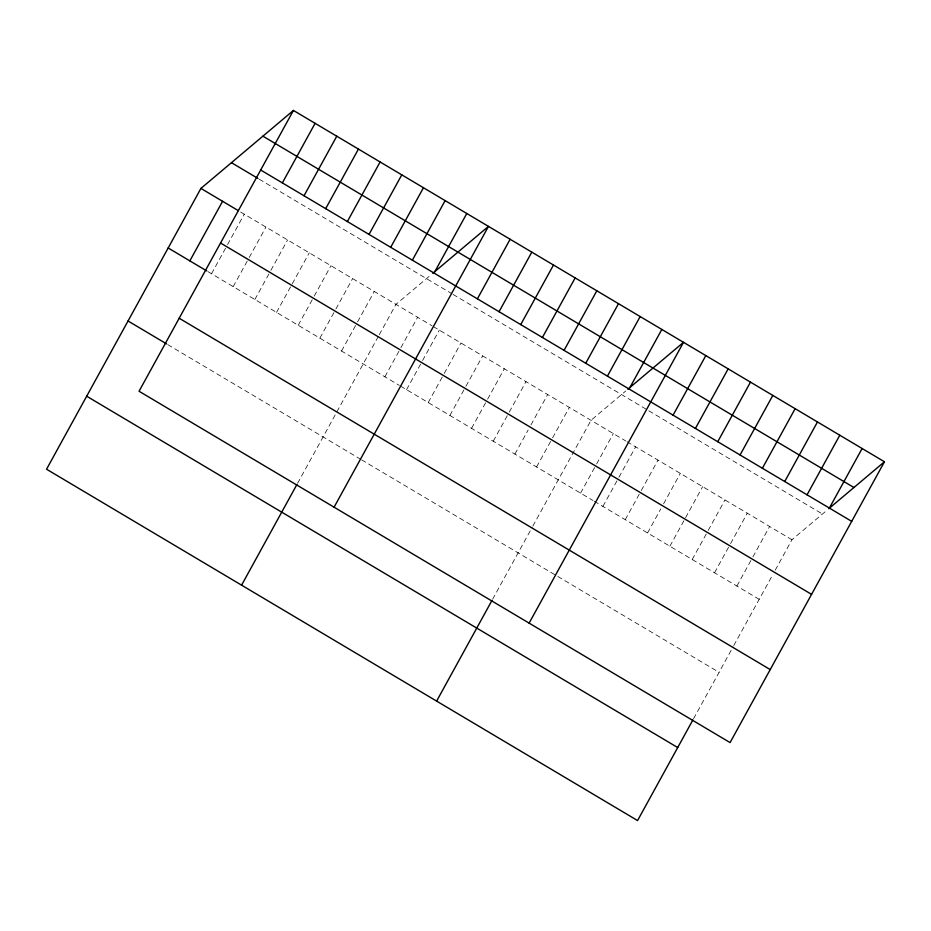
<?xml version="1.0" encoding="UTF-8"?>
<svg xmlns="http://www.w3.org/2000/svg" width="931" height="931" viewBox="0 0 931 931"><rect width="100%" height="100%" fill="white"/><g stroke="black" fill="none" stroke-linecap="round" stroke-linejoin="round"><path stroke-width="0.7" stroke-dasharray="4.66 3.49" d="M211.523 273.749L226.85 245.865M227.548 244.597L244.271 214.177M233.192 286.632L248.519 258.748M249.217 257.48L265.94 227.059M254.861 299.514L270.188 271.631M270.886 270.362L287.609 239.942M276.53 312.397L309.278 252.825M298.199 325.268L313.526 297.396M314.224 296.128L330.947 265.707M319.868 338.151L335.207 310.279M335.893 309.011L352.616 278.59M341.549 351.034L356.876 323.162M357.574 321.893L374.285 291.473M297.583 483.317L378.545 336.044M379.243 334.776L395.966 304.356L431.728 274.203M384.887 376.799L400.214 348.927M400.912 347.659L417.635 317.238M406.556 389.682L421.883 361.81M422.581 360.541L439.304 330.121M428.225 402.564L443.552 374.681M444.25 373.424L460.973 343.004M449.894 415.447L465.232 387.564M465.919 386.307L482.642 355.886M471.575 428.33L486.901 400.446M487.6 399.19L504.311 368.769M493.244 441.213L508.57 413.329M509.269 412.072L525.992 381.652M514.913 454.095L528.145 430.017M530.938 424.943L547.661 394.535M536.582 466.978L551.908 439.095M552.607 437.826L569.33 407.417M492.615 599.261L532.16 527.318M532.835 526.096L590.999 420.3L625.713 391.032M580.583 493.139L595.91 465.256M596.608 463.987L613.331 433.567M602.904 506.406L618.242 478.522M618.929 477.254L635.652 446.845M625.236 519.684L640.563 491.801M641.261 490.532L657.984 460.112M647.569 532.951L660.801 508.873M663.594 503.811L680.305 473.39M669.889 546.229L702.637 486.657M692.222 559.496L707.548 531.613M708.247 530.356L724.97 499.935M714.543 572.774L729.869 544.891M730.567 543.623L747.29 513.202M736.875 586.041L752.201 558.158M752.9 556.901L769.623 526.481M693.56 718.709L733.116 646.777M733.779 645.555L772.439 575.242M775.232 570.168L791.944 539.747L827.717 509.606M259.144 179.148L451.768 293.649M452.978 294.371L647.569 410.047M648.814 410.792L822.469 514.017M240.652 212.035L432.077 325.827M433.287 326.548L625.737 440.945M626.97 441.678L791.944 539.747M207.904 271.596L399.329 385.387M400.539 386.109L592.989 500.506M594.222 501.25L759.207 599.32M167.766 344.61L360.402 459.111M361.6 459.833L556.575 575.73M557.809 576.464L719.069 672.322"/><path stroke-width="1.4" d="M293.428 110.44L139.056 391.253L730.079 742.589L884.45 461.776L293.428 110.44L200.921 188.411L46.55 469.224L637.572 820.56L692.873 719.966M189.854 260.866L222.59 201.294M282.349 182.895L315.097 123.323M304.018 195.766L336.766 136.205M325.687 208.649L358.435 149.088M347.368 221.531L380.104 161.971M369.037 234.414L401.785 174.853M390.706 247.297L423.454 187.736M412.375 260.18L445.123 200.619M241.583 585.157L296.884 484.574M434.044 273.062L466.792 213.502M334.089 507.186L488.461 226.384L432.775 273.318M477.394 298.828L510.13 239.267M499.063 311.71L531.81 252.15M520.732 324.593L553.48 265.032M542.401 337.476L575.149 277.915M564.07 350.359L596.818 290.798M585.739 363.241L618.487 303.681M607.419 376.124L640.156 316.563M436.627 701.101L491.929 600.507M629.088 389.007L661.836 329.446M529.122 623.13L683.505 342.329L627.82 389.263M673.078 415.168L705.826 355.595M695.41 428.435L728.158 368.874M717.743 441.713L750.479 382.141M740.064 454.98L772.811 395.419M762.396 468.258L795.144 408.686M784.717 481.525L817.465 421.964M807.049 494.803L839.797 435.231M829.381 508.07L862.118 448.509M828.765 508.722L884.45 461.776M262.903 136.17L853.925 487.507M260.68 170.012L851.702 521.348M231.447 162.681L257.934 178.426M200.921 188.411L238.243 210.604M220.542 243.014L811.564 594.35M168.174 247.983L206.705 270.886M179.194 318.239L770.216 669.575M128.036 320.986L166.568 343.888M86.688 396.21L677.71 747.546"/></g></svg>
